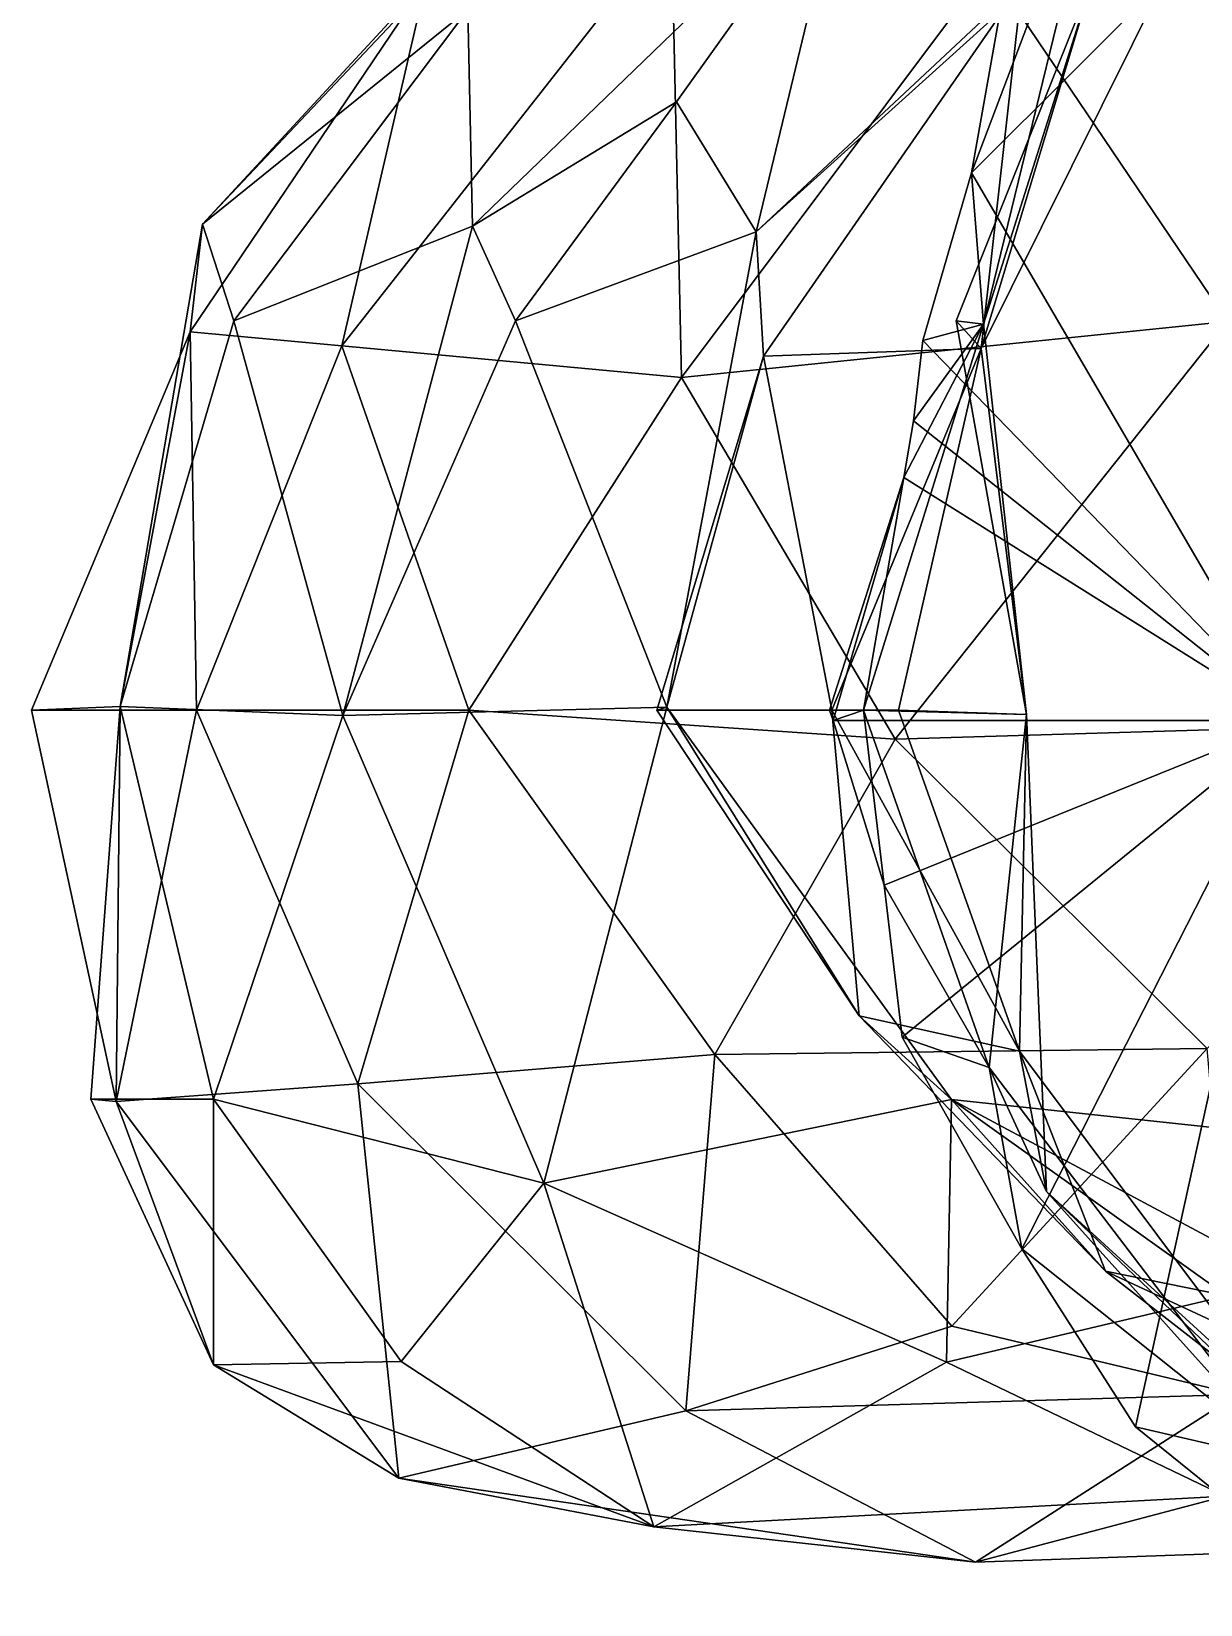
# Model space of a CAD drawing. Extents: x 290034 to 295698, y 4553723 to 4561693.
# Drawn here: x 292612.3 to 292665.9, y 4557761.3 to 4557833.3 of the extents above; entities that cross this region are included whole.
import ezdxf

# ---------------------------------------------------------------- set-up
doc = ezdxf.new("R2010")
doc.units = 0
doc.layers.add('Au_ppm_Pref_-_0_2', color=7, linetype='CONTINUOUS')

msp = doc.modelspace()

# ---------------------------------------------------------------- linework, layer by layer
at = {"layer": 'Au_ppm_Pref_-_0_2'}
for points in [[(292632.314, 4557834.263, 1874.196), (292620.167, 4557824.449, 1870.887), (292638.16, 4557843.505, 1870.844)], [(292638.16, 4557843.505, 1870.844), (292620.167, 4557824.449, 1870.887), (292630.38, 4557835.523, 1864.87)], [(292655.376, 4557826.799, 1908.902), (292661.679, 4557843.454, 1905.554), (292657.782, 4557840.388, 1909.311)], [(292655.376, 4557826.799, 1908.902), (292655.919, 4557819.876, 1906.664), (292661.679, 4557843.454, 1905.554)], [(292661.679, 4557843.454, 1905.554), (292655.919, 4557819.876, 1906.664), (292660.944, 4557835.765, 1901.557)], [(292657.682, 4557835.505, 1887.449), (292645.515, 4557824.108, 1882.766), (292665.546, 4557842.195, 1882.604)], [(292665.546, 4557842.195, 1882.604), (292645.515, 4557824.108, 1882.766), (292649.521, 4557840.791, 1878.015)], [(292655.376, 4557826.799, 1908.902), (292670, 4557841.415, 1909.921), (292670, 4557801.73, 1909.064)], [(292655.376, 4557826.799, 1908.902), (292657.782, 4557840.388, 1909.311), (292670, 4557841.415, 1909.921)], [(292649.521, 4557840.791, 1878.015), (292632.528, 4557824.358, 1876.827), (292632.314, 4557834.263, 1874.196)], [(292641.862, 4557830.055, 1880.17), (292632.528, 4557824.358, 1876.827), (292649.521, 4557840.791, 1878.015)], [(292645.515, 4557824.108, 1882.766), (292641.862, 4557830.055, 1880.17), (292649.521, 4557840.791, 1878.015)], [(292678.83, 4557839.031, 1854.67), (292656.147, 4557836.205, 1854.409), (292667.09, 4557819.991, 1853.067)], [(292630.38, 4557835.523, 1864.87), (292626.544, 4557818.878, 1858.134), (292641.633, 4557838.112, 1858.883)], [(292642.084, 4557817.441, 1854.272), (292641.633, 4557838.112, 1858.883), (292626.544, 4557818.878, 1858.134)], [(292656.147, 4557836.205, 1854.409), (292641.633, 4557838.112, 1858.883), (292642.084, 4557817.441, 1854.272)], [(292660.944, 4557835.765, 1901.557), (292655.812, 4557818.767, 1894.371), (292665.509, 4557838.265, 1894.504)], [(292657.682, 4557835.505, 1887.449), (292665.509, 4557838.265, 1894.504), (292655.812, 4557818.767, 1894.371)], [(292656.147, 4557836.205, 1854.409), (292642.084, 4557817.441, 1854.272), (292667.09, 4557819.991, 1853.067)], [(292620.167, 4557824.449, 1870.887), (292619.595, 4557819.524, 1864.506), (292630.38, 4557835.523, 1864.87)], [(292630.38, 4557835.523, 1864.87), (292619.595, 4557819.524, 1864.506), (292626.544, 4557818.878, 1858.134)], [(292657.682, 4557835.505, 1887.449), (292645.847, 4557818.415, 1887.991), (292645.515, 4557824.108, 1882.766)], [(292655.812, 4557818.767, 1894.371), (292645.847, 4557818.415, 1887.991), (292657.682, 4557835.505, 1887.449)], [(292655.919, 4557819.876, 1906.664), (292654.667, 4557820.024, 1900.584), (292660.944, 4557835.765, 1901.557)], [(292660.944, 4557835.765, 1901.557), (292654.667, 4557820.024, 1900.584), (292655.812, 4557818.767, 1894.371)], [(292620.167, 4557824.449, 1870.887), (292632.314, 4557834.263, 1874.196), (292621.591, 4557820.024, 1874.504)], [(292621.591, 4557820.024, 1874.504), (292632.314, 4557834.263, 1874.196), (292632.528, 4557824.358, 1876.827)], [(292641.862, 4557830.055, 1880.17), (292634.491, 4557820.024, 1880.301), (292632.528, 4557824.358, 1876.827)], [(292641.862, 4557830.055, 1880.17), (292645.515, 4557824.108, 1882.766), (292634.491, 4557820.024, 1880.301)], [(292653.141, 4557819.132, 1908.629), (292655.376, 4557826.799, 1908.902), (292670, 4557801.73, 1909.064)], [(292655.919, 4557819.876, 1906.664), (292655.376, 4557826.799, 1908.902), (292653.141, 4557819.132, 1908.629)], [(292620.167, 4557824.449, 1870.887), (292621.591, 4557820.024, 1874.504), (292616.384, 4557802.375, 1870.887)], [(292619.595, 4557819.524, 1864.506), (292620.167, 4557824.449, 1870.887), (292616.384, 4557802.375, 1870.887)], [(292621.591, 4557820.024, 1874.504), (292632.528, 4557824.358, 1876.827), (292626.586, 4557801.958, 1877.736)], [(292632.528, 4557824.358, 1876.827), (292634.491, 4557820.024, 1880.301), (292626.586, 4557801.958, 1877.736)], [(292645.515, 4557824.108, 1882.766), (292641.417, 4557802.338, 1882.942), (292634.491, 4557820.024, 1880.301)], [(292645.847, 4557818.415, 1887.991), (292641.417, 4557802.338, 1882.942), (292645.515, 4557824.108, 1882.766)], [(292612.33, 4557802.206, 1864.948), (292619.595, 4557819.524, 1864.506), (292616.384, 4557802.375, 1870.887)], [(292612.33, 4557802.206, 1864.948), (292619.882, 4557802.206, 1859.41), (292619.595, 4557819.524, 1864.506)], [(292621.591, 4557820.024, 1874.504), (292626.586, 4557801.958, 1877.736), (292616.384, 4557802.375, 1870.887)], [(292619.595, 4557819.524, 1864.506), (292619.882, 4557802.206, 1859.41), (292626.544, 4557818.878, 1858.134)], [(292634.491, 4557820.024, 1880.301), (292641.417, 4557802.338, 1882.942), (292626.586, 4557801.958, 1877.736)], [(292651.871, 4557800.877, 1851.576), (292667.09, 4557819.991, 1853.067), (292642.084, 4557817.441, 1854.272)], [(292650.426, 4557802.206, 1906.523), (292655.919, 4557819.876, 1906.664), (292652.276, 4557812.849, 1908.55)], [(292657.894, 4557802, 1900.387), (292655.919, 4557819.876, 1906.664), (292650.426, 4557802.206, 1906.523)], [(292680.135, 4557801.716, 1853.25), (292667.09, 4557819.991, 1853.067), (292651.871, 4557800.877, 1851.576)], [(292652.276, 4557812.849, 1908.55), (292655.919, 4557819.876, 1906.664), (292652.708, 4557815.454, 1908.528)], [(292655.919, 4557819.876, 1906.664), (292653.141, 4557819.132, 1908.629), (292652.708, 4557815.454, 1908.528)], [(292657.894, 4557802, 1900.387), (292654.667, 4557820.024, 1900.584), (292655.919, 4557819.876, 1906.664)], [(292657.894, 4557802, 1900.387), (292655.812, 4557818.767, 1894.371), (292654.667, 4557820.024, 1900.584)], [(292632.351, 4557802.206, 1854.525), (292626.544, 4557818.878, 1858.134), (292619.882, 4557802.206, 1859.41)], [(292642.084, 4557817.441, 1854.272), (292626.544, 4557818.878, 1858.134), (292632.351, 4557802.206, 1854.525)], [(292645.847, 4557818.415, 1887.991), (292655.812, 4557818.767, 1894.371), (292648.981, 4557802.206, 1891.289)], [(292655.812, 4557818.767, 1894.371), (292652.029, 4557802.206, 1894.645), (292648.981, 4557802.206, 1891.289)], [(292657.894, 4557802, 1900.387), (292652.029, 4557802.206, 1894.645), (292655.812, 4557818.767, 1894.371)], [(292670, 4557801.73, 1909.064), (292652.708, 4557815.454, 1908.528), (292653.141, 4557819.132, 1908.629)], [(292640.955, 4557802.206, 1888.705), (292645.847, 4557818.415, 1887.991), (292648.981, 4557802.206, 1891.289)], [(292645.847, 4557818.415, 1887.991), (292640.955, 4557802.206, 1888.705), (292641.417, 4557802.338, 1882.942)], [(292632.351, 4557802.206, 1854.525), (292651.871, 4557800.877, 1851.576), (292642.084, 4557817.441, 1854.272)], [(292652.708, 4557815.454, 1908.528), (292670, 4557801.73, 1909.064), (292652.276, 4557812.849, 1908.55)], [(292648.865, 4557802.206, 1908.602), (292652.276, 4557812.849, 1908.55), (292649.03, 4557801.73, 1908.611)], [(292650.426, 4557802.206, 1906.523), (292652.276, 4557812.849, 1908.55), (292648.865, 4557802.206, 1908.602)], [(292652.276, 4557812.849, 1908.55), (292670, 4557801.73, 1909.064), (292649.03, 4557801.73, 1908.611)], [(292612.33, 4557802.206, 1864.948), (292616.384, 4557802.375, 1870.887), (292616.213, 4557784.292, 1864.874)], [(292612.33, 4557802.206, 1864.948), (292616.213, 4557784.292, 1864.874), (292619.882, 4557802.206, 1859.41)], [(292620.658, 4557784.388, 1874.944), (292615.05, 4557784.388, 1870.887), (292616.384, 4557802.375, 1870.887)], [(292616.384, 4557802.375, 1870.887), (292615.05, 4557784.388, 1870.887), (292616.213, 4557784.292, 1864.874)], [(292616.213, 4557784.292, 1864.874), (292627.27, 4557785.097, 1857.919), (292619.882, 4557802.206, 1859.41)], [(292626.586, 4557801.958, 1877.736), (292620.658, 4557784.388, 1874.944), (292616.384, 4557802.375, 1870.887)], [(292632.351, 4557802.206, 1854.525), (292619.882, 4557802.206, 1859.41), (292627.27, 4557785.097, 1857.919)], [(292635.784, 4557780.54, 1878.093), (292626.586, 4557801.958, 1877.736), (292641.417, 4557802.338, 1882.942)], [(292632.351, 4557802.206, 1854.525), (292627.27, 4557785.097, 1857.919), (292643.625, 4557786.435, 1854.583)], [(292643.625, 4557786.435, 1854.583), (292651.871, 4557800.877, 1851.576), (292632.351, 4557802.206, 1854.525)], [(292654.453, 4557784.374, 1882.766), (292635.784, 4557780.54, 1878.093), (292641.417, 4557802.338, 1882.942)], [(292640.955, 4557802.206, 1888.705), (292650.219, 4557788.214, 1888.705), (292641.417, 4557802.338, 1882.942)], [(292650.219, 4557788.214, 1888.705), (292640.955, 4557802.206, 1888.705), (292648.981, 4557802.206, 1891.289)], [(292654.453, 4557784.374, 1882.766), (292641.417, 4557802.338, 1882.942), (292650.219, 4557788.214, 1888.705)], [(292649.03, 4557801.73, 1908.611), (292650.426, 4557802.206, 1906.523), (292648.865, 4557802.206, 1908.602)], [(292648.981, 4557802.206, 1891.289), (292652.029, 4557802.206, 1894.645), (292657.562, 4557786.587, 1894.048)], [(292657.562, 4557786.587, 1894.048), (292650.219, 4557788.214, 1888.705), (292648.981, 4557802.206, 1891.289)], [(292651.372, 4557794.19, 1909.111), (292650.426, 4557802.206, 1906.523), (292649.03, 4557801.73, 1908.611)], [(292656.175, 4557785.845, 1906.721), (292650.426, 4557802.206, 1906.523), (292651.372, 4557794.19, 1909.111)], [(292657.894, 4557802, 1900.387), (292650.426, 4557802.206, 1906.523), (292656.175, 4557785.845, 1906.721)], [(292657.894, 4557802, 1900.387), (292657.562, 4557786.587, 1894.048), (292652.029, 4557802.206, 1894.645)], [(292635.784, 4557780.54, 1878.093), (292620.658, 4557784.388, 1874.944), (292626.586, 4557801.958, 1877.736)], [(292649.03, 4557801.73, 1908.611), (292670, 4557801.73, 1909.064), (292651.372, 4557794.19, 1909.111)], [(292651.372, 4557794.19, 1909.111), (292670, 4557801.73, 1909.064), (292652.192, 4557787.233, 1909.543)], [(292680.135, 4557801.716, 1853.25), (292651.871, 4557800.877, 1851.576), (292666.165, 4557786.706, 1853.949)], [(292652.192, 4557787.233, 1909.543), (292670, 4557801.73, 1909.064), (292657.673, 4557777.536, 1910.24)], [(292657.894, 4557802, 1900.387), (292656.175, 4557785.845, 1906.721), (292658.807, 4557780.163, 1900.584)], [(292657.894, 4557802, 1900.387), (292658.807, 4557780.163, 1900.584), (292657.562, 4557786.587, 1894.048)], [(292657.673, 4557777.536, 1910.24), (292670, 4557801.73, 1909.064), (292662.872, 4557769.387, 1910.838)], [(292662.872, 4557769.387, 1910.838), (292670, 4557801.73, 1909.064), (292670, 4557763.639, 1911.335)], [(292666.165, 4557786.706, 1853.949), (292651.871, 4557800.877, 1851.576), (292643.625, 4557786.435, 1854.583)], [(292656.175, 4557785.845, 1906.721), (292651.372, 4557794.19, 1909.111), (292652.192, 4557787.233, 1909.543)], [(292657.562, 4557786.587, 1894.048), (292661.497, 4557776.519, 1888.705), (292650.219, 4557788.214, 1888.705)], [(292650.219, 4557788.214, 1888.705), (292661.497, 4557776.519, 1888.705), (292654.453, 4557784.374, 1882.766)], [(292656.175, 4557785.845, 1906.721), (292652.192, 4557787.233, 1909.543), (292657.673, 4557777.536, 1910.24)], [(292643.625, 4557786.435, 1854.583), (292627.27, 4557785.097, 1857.919), (292642.289, 4557770.12, 1859.8)], [(292643.625, 4557786.435, 1854.583), (292642.289, 4557770.12, 1859.8), (292654.461, 4557774, 1855.546)], [(292666.165, 4557786.706, 1853.949), (292643.625, 4557786.435, 1854.583), (292654.461, 4557774, 1855.546)], [(292666.165, 4557786.706, 1853.949), (292654.461, 4557774, 1855.546), (292667.55, 4557770.873, 1859.23)], [(292658.807, 4557780.163, 1900.584), (292670.135, 4557769.801, 1895.039), (292657.562, 4557786.587, 1894.048)], [(292657.562, 4557786.587, 1894.048), (292670.135, 4557769.801, 1895.039), (292661.497, 4557776.519, 1888.705)], [(292669.98, 4557767.744, 1906.323), (292656.175, 4557785.845, 1906.721), (292657.673, 4557777.536, 1910.24)], [(292669.98, 4557767.744, 1906.323), (292658.807, 4557780.163, 1900.584), (292656.175, 4557785.845, 1906.721)], [(292629.153, 4557767.042, 1864.963), (292627.27, 4557785.097, 1857.919), (292616.213, 4557784.292, 1864.874)], [(292629.153, 4557767.042, 1864.963), (292642.289, 4557770.12, 1859.8), (292627.27, 4557785.097, 1857.919)], [(292620.658, 4557784.388, 1874.944), (292620.662, 4557772.225, 1870.887), (292615.05, 4557784.388, 1870.887)], [(292615.05, 4557784.388, 1870.887), (292620.662, 4557772.225, 1870.887), (292616.213, 4557784.292, 1864.874)], [(292629.153, 4557767.042, 1864.963), (292616.213, 4557784.292, 1864.874), (292620.662, 4557772.225, 1870.887)], [(292620.658, 4557784.388, 1874.944), (292635.784, 4557780.54, 1878.093), (292629.263, 4557772.373, 1874.892)], [(292629.263, 4557772.373, 1874.892), (292620.662, 4557772.225, 1870.887), (292620.658, 4557784.388, 1874.944)], [(292635.784, 4557780.54, 1878.093), (292654.453, 4557784.374, 1882.766), (292654.217, 4557772.357, 1876.575)], [(292669.96, 4557776.076, 1878.231), (292654.217, 4557772.357, 1876.575), (292654.453, 4557784.374, 1882.766)], [(292681.943, 4557781.43, 1881.865), (292654.453, 4557784.374, 1882.766), (292667.061, 4557775.382, 1885.703)], [(292681.943, 4557781.43, 1881.865), (292669.96, 4557776.076, 1878.231), (292654.453, 4557784.374, 1882.766)], [(292667.061, 4557775.382, 1885.703), (292654.453, 4557784.374, 1882.766), (292661.497, 4557776.519, 1888.705)], [(292640.827, 4557764.813, 1871.422), (292629.263, 4557772.373, 1874.892), (292635.784, 4557780.54, 1878.093)], [(292654.217, 4557772.357, 1876.575), (292640.827, 4557764.813, 1871.422), (292635.784, 4557780.54, 1878.093)], [(292669.98, 4557767.744, 1906.323), (292678.609, 4557761.253, 1900.545), (292658.807, 4557780.163, 1900.584)], [(292670.135, 4557769.801, 1895.039), (292658.807, 4557780.163, 1900.584), (292678.609, 4557761.253, 1900.545)], [(292669.98, 4557767.744, 1906.323), (292657.673, 4557777.536, 1910.24), (292662.872, 4557769.387, 1910.838)], [(292680.399, 4557767.718, 1888.585), (292661.497, 4557776.519, 1888.705), (292670.135, 4557769.801, 1895.039)], [(292680.399, 4557767.718, 1888.585), (292667.061, 4557775.382, 1885.703), (292661.497, 4557776.519, 1888.705)], [(292669.96, 4557776.076, 1878.231), (292666.982, 4557766.21, 1871.03), (292654.217, 4557772.357, 1876.575)], [(292642.289, 4557770.12, 1859.8), (292667.55, 4557770.873, 1859.23), (292654.461, 4557774, 1855.546)], [(292629.263, 4557772.373, 1874.892), (292640.827, 4557764.813, 1871.422), (292620.662, 4557772.225, 1870.887)], [(292620.662, 4557772.225, 1870.887), (292640.827, 4557764.813, 1871.422), (292629.153, 4557767.042, 1864.963)], [(292640.827, 4557764.813, 1871.422), (292654.217, 4557772.357, 1876.575), (292666.982, 4557766.21, 1871.03)], [(292655.551, 4557763.195, 1864.369), (292667.55, 4557770.873, 1859.23), (292642.289, 4557770.12, 1859.8)], [(292679.012, 4557764.02, 1864.499), (292667.55, 4557770.873, 1859.23), (292655.551, 4557763.195, 1864.369)], [(292629.153, 4557767.042, 1864.963), (292655.551, 4557763.195, 1864.369), (292642.289, 4557770.12, 1859.8)], [(292669.98, 4557767.744, 1906.323), (292662.872, 4557769.387, 1910.838), (292670, 4557763.639, 1911.335)], [(292629.153, 4557767.042, 1864.963), (292640.827, 4557764.813, 1871.422), (292655.551, 4557763.195, 1864.369)], [(292640.827, 4557764.813, 1871.422), (292666.982, 4557766.21, 1871.03), (292655.551, 4557763.195, 1864.369)], [(292679.012, 4557764.02, 1864.499), (292655.551, 4557763.195, 1864.369), (292666.982, 4557766.21, 1871.03)]]:
    msp.add_3dface(points, dxfattribs=at)

doc.saveas('drawing.dxf')
